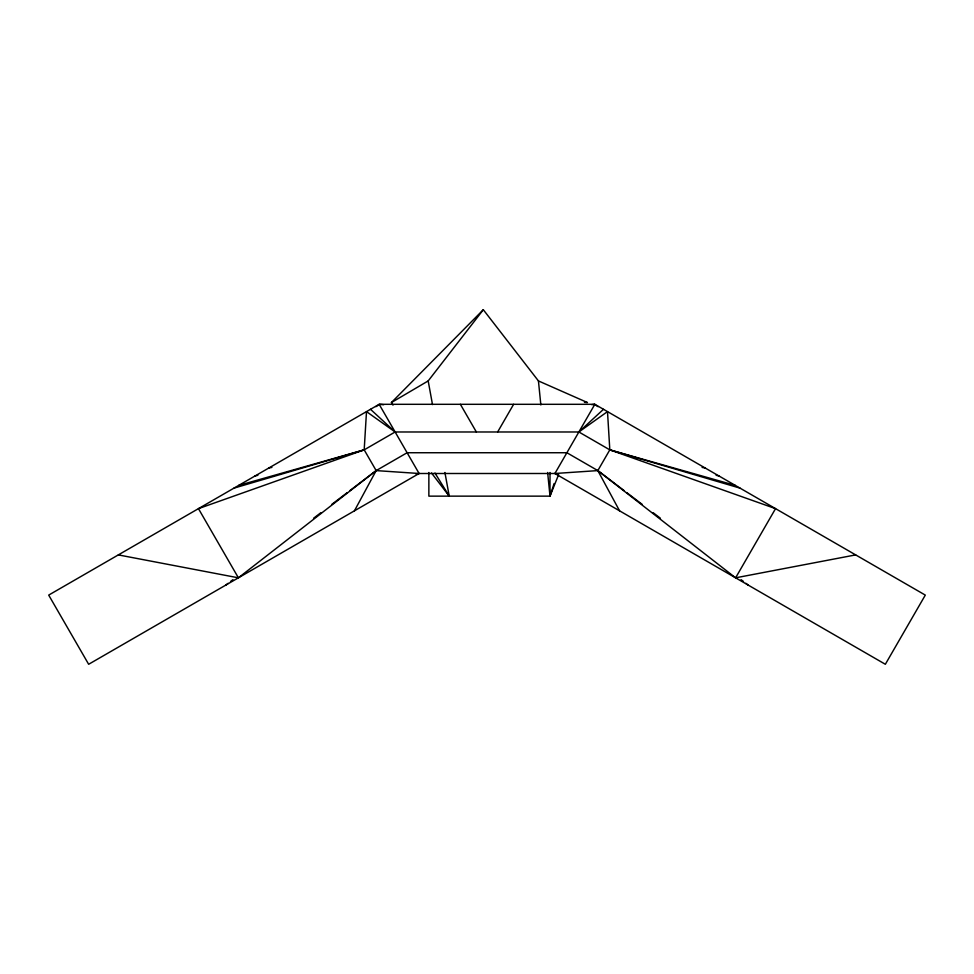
<?xml version="1.0" encoding="UTF-8"?>
<svg xmlns="http://www.w3.org/2000/svg" width="974" height="974" viewBox="0 0 974 974"><rect width="100%" height="100%" fill="white"/><g stroke="black" fill="none" stroke-linecap="round" stroke-linejoin="round"><path stroke-width="1.46" d="M428.864 472.487L428.864 496.143L550.006 496.143L554.109 483.542M547.632 472.487L550.006 496.143L558.638 474.582M354.426 510.839L376.171 470.6L407.108 452.74L566.892 452.74L597.829 470.6L624.31 490.762M497.641 431.981L513.615 404.307M557.846 474.253L554.9 473.498L594.846 404.307L925.3 595.102L885.354 664.28L554.9 473.498L419.1 473.498L376.171 470.6L349.69 490.762M554.9 473.498L597.829 470.6L735.601 577.826L775.548 508.635L609.809 449.854L578.873 431.981L395.127 431.981L364.191 449.854L198.453 508.635L238.399 577.826L376.171 470.6L364.191 449.854L366.504 411.612L395.127 431.981L370.51 409.299M393.009 405.111L391.426 402.542L428.183 380.931L483.311 309.72L538.439 380.931L587.444 402.542L584.437 402.311M391.426 402.542L483.311 309.72M603.49 409.299L578.873 431.981L607.496 411.612L609.809 449.854L597.829 470.6L619.574 510.839M225.712 585.143L228.123 583.316M230.521 581.478L232.932 579.652M313.579 518.253L320.799 512.75M331.635 504.508L347.28 492.601M375.915 406.669L378.241 405.221M383.659 404.721L379.154 404.307L419.1 473.498L88.646 664.28L48.7 595.102L379.154 404.307L594.846 404.307L591.79 404.673M233.991 488.12L364.191 449.854L238.654 485.429M254.932 476.03L257.879 475.275M416.154 474.253L419.1 473.498M735.601 577.826L855.671 554.9M268.921 467.958L271.904 467.423M702.096 467.423L705.079 467.958M118.329 554.9L238.399 577.826M716.121 475.275L719.068 476.03M735.346 485.429L609.809 449.854L740.009 488.12M595.759 405.221L598.085 406.669M626.72 492.601L642.365 504.508M653.201 512.75L660.421 518.253M741.068 579.652L743.479 581.478M745.877 583.316L748.288 585.143M431.519 472.999L449.233 496.143L444.911 472.487M434.988 473.06L449.233 496.143M460.385 404.307L476.359 431.981M428.183 380.931L432.493 404.551M538.439 380.931L540.85 404.953M550.006 472.487L550.006 496.143"/></g></svg>
